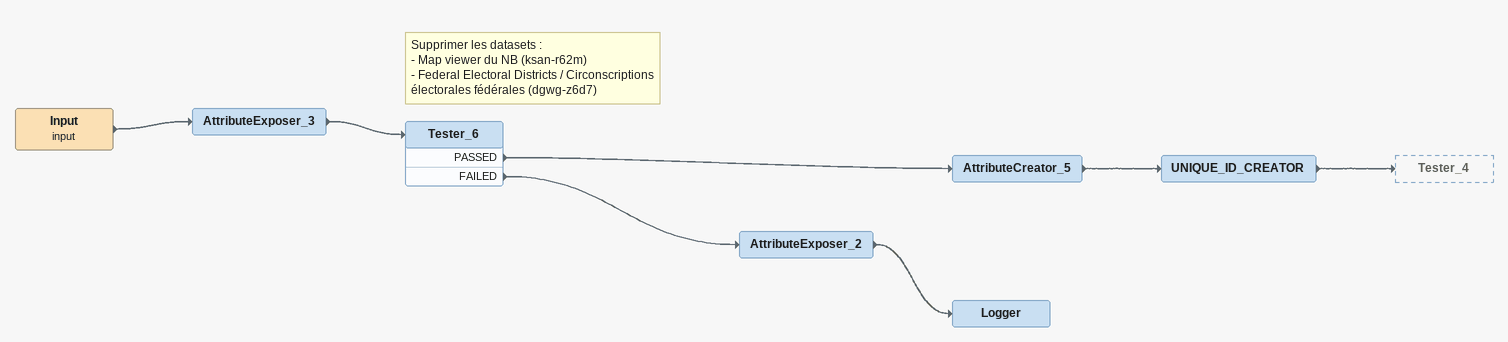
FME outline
Input (input)
    -> AttributeExposer_3
AttributeExposer_3
    -> Tester_6
Note: Supprimer les datasets : / - Map viewer du NB (ksan-r62m) / - Federal Electoral Districts / Circonscriptions électorales fédérales (dgwg-z6d7)
Tester_6
    PASSED -> AttributeCreator_5
    FAILED -> AttributeExposer_2
AttributeCreator_5
    -> UNIQUE_ID_CREATOR
UNIQUE_ID_CREATOR
    -> Tester_4
AttributeExposer_2
    -> Logger
Logger
